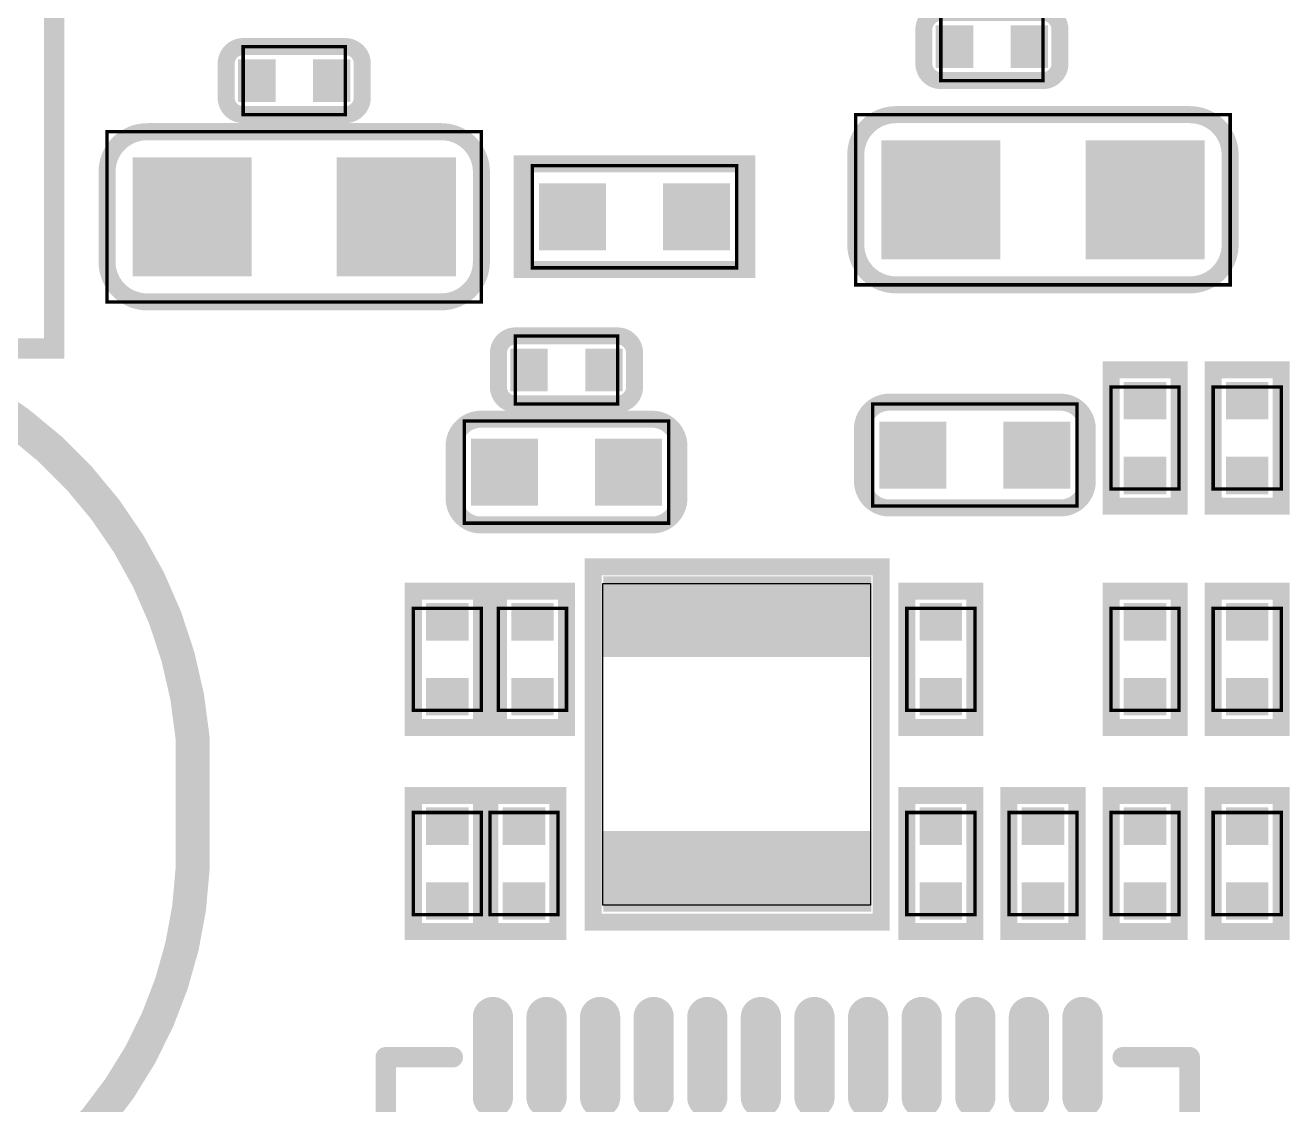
# Model space of a CAD drawing. Extents: x 60 to 160, y 44 to 135.
# Drawn here: x 131.09 to 140.53, y 89.26 to 97.31 of the extents above; entities that cross this region are included whole.
import ezdxf

# ---------------------------------------------------------------- set-up
doc = ezdxf.new("R2010")
doc.units = 0
doc.linetypes.add('KEEPOUT_00001000$0', pattern=[2, 1, 1])
for name, color, linetype in [('DRIL_PLTE_THRU_01', 3, 'CONTINUOUS'), ('DRIL_PLTE_THRU_02', 253, 'CONTINUOUS'), ('DRIL_PLTE_THRU_03', 4, 'CONTINUOUS'), ('DRIL_PLTE_THRU_04', 253, 'CONTINUOUS'), ('DRIL_PLTE_THRU_05', 210, 'CONTINUOUS'), ('DRIL_PLTE_THRU_06', 253, 'CONTINUOUS'), ('DRIL_PLTE_THRU_07', 57, 'CONTINUOUS'), ('DRIL_PLTE_THRU_08', 231, 'CONTINUOUS'), ('DRIL_PLTE_THRU_09', 253, 'CONTINUOUS'), ('DRIL_PLTE_THRU_10', 112, 'CONTINUOUS'), ('DRIL_PLTE_THRU_11', 216, 'CONTINUOUS'), ('DRIL_PLTE_THRU_12', 5, 'CONTINUOUS'), ('KEEPOUT_01', 43, 'CONTINUOUS'), ('PADS_BOT', 5, 'CONTINUOUS'), ('PADS_INNER', 3, 'CONTINUOUS'), ('PADS_TOP', 3, 'CONTINUOUS'), ('PADS_XR_121', 43, 'CONTINUOUS'), ('PADS_XR_123', 4, 'CONTINUOUS'), ('PART_TOP_2DLINE_01', 255, 'CONTINUOUS'), ('PART_TOP_2DLINE_116', 255, 'CONTINUOUS'), ('PART_TOP_2DLINE_117', 255, 'CONTINUOUS'), ('PART_TOP_2DLINE_118', 255, 'CONTINUOUS'), ('PART_TOP_2DLINE_119', 255, 'CONTINUOUS'), ('PART_TOP_2DLINE_120', 255, 'CONTINUOUS'), ('PART_TOP_2DLINE_126', 255, 'CONTINUOUS')]:
    doc.layers.add(name, color=color, linetype=linetype)

# ---------------------------------------------------------------- blocks, each defined once
blk = doc.blocks.new('SMOOTH_0$127')
at = {"const_width": 0.0635}
blk.add_lwpolyline([(-0.03175, 0, 1), (0.03175, 0, 1)], format="xyb", close=True, dxfattribs=at)
blk = doc.blocks.new('SMOOTH_0$0254')
at = {"const_width": 0.0127}
blk.add_lwpolyline([(-0.00635, 0, 1), (0.00635, 0, 1)], format="xyb", close=True, dxfattribs=at)
blk = doc.blocks.new('PART_BODY_TOP_2')
at = {"layer": 'PART_TOP_2DLINE_01', "const_width": 0.127}
blk.add_lwpolyline([(-0.508, -0.127, 0.414214), (-0.381, -0.254), (0.381, -0.254, 0.414214), (0.508, -0.127), (0.508, 0.127, 0.414214), (0.381, 0.254), (-0.381, 0.254, 0.414214), (-0.508, 0.127)], format="xyb", close=True, dxfattribs=at)
at = {"layer": 'PART_TOP_2DLINE_116', "const_width": 0.0254}
blk.add_lwpolyline([(-0.381, 0.254), (-0.381, -0.254), (0.381, -0.254), (0.381, 0.254)], close=True, dxfattribs=at)
at = {"layer": 'PART_TOP_2DLINE_117', "const_width": 0.0254}
blk.add_lwpolyline([(-0.381, 0.254), (-0.381, -0.254), (0.381, -0.254), (0.381, 0.254)], close=True, dxfattribs=at)
at = {"layer": 'PART_TOP_2DLINE_01'}
for p in [(-0.508, -0.127), (-0.381, -0.254)]:
    blk.add_blockref('SMOOTH_0$127', p, dxfattribs=at)
at = {"layer": 'PART_TOP_2DLINE_116'}
for p in [(-0.381, 0.254), (0.381, 0.254), (-0.381, -0.254), (0.381, -0.254)]:
    blk.add_blockref('SMOOTH_0$0254', p, dxfattribs=at)
at = {"layer": 'PART_TOP_2DLINE_117'}
for p in [(-0.381, 0.254), (0.381, 0.254), (-0.381, -0.254), (0.381, -0.254)]:
    blk.add_blockref('SMOOTH_0$0254', p, dxfattribs=at)
blk = doc.blocks.new('DRIL_HOLE_0')
blk.add_lwpolyline([(0, 0, 1), (0, 0, 1)], format="xyb", close=True)
blk = doc.blocks.new('PAD_0')
blk.add_lwpolyline([(0, 0, 1), (0, 0, 1)], format="xyb", close=True)
blk = doc.blocks.new('PAD_3')
at = {"const_width": 0.2794}
blk.add_lwpolyline([(-0.15875, 0), (0.15875, 0)], dxfattribs=at)
blk = doc.blocks.new('STK_TOP_90')
at = {"layer": 'DRIL_PLTE_THRU_01'}
blk.add_blockref('DRIL_HOLE_0', (0, 0), dxfattribs=at)
at = {"layer": 'DRIL_PLTE_THRU_02'}
blk.add_blockref('DRIL_HOLE_0', (0, 0), dxfattribs=at)
at = {"layer": 'DRIL_PLTE_THRU_03'}
blk.add_blockref('DRIL_HOLE_0', (0, 0), dxfattribs=at)
at = {"layer": 'DRIL_PLTE_THRU_04'}
blk.add_blockref('DRIL_HOLE_0', (0, 0), dxfattribs=at)
at = {"layer": 'DRIL_PLTE_THRU_05'}
blk.add_blockref('DRIL_HOLE_0', (0, 0), dxfattribs=at)
at = {"layer": 'DRIL_PLTE_THRU_06'}
blk.add_blockref('DRIL_HOLE_0', (0, 0), dxfattribs=at)
at = {"layer": 'DRIL_PLTE_THRU_07'}
blk.add_blockref('DRIL_HOLE_0', (0, 0), dxfattribs=at)
at = {"layer": 'DRIL_PLTE_THRU_08'}
blk.add_blockref('DRIL_HOLE_0', (0, 0), dxfattribs=at)
at = {"layer": 'DRIL_PLTE_THRU_09'}
blk.add_blockref('DRIL_HOLE_0', (0, 0), dxfattribs=at)
at = {"layer": 'DRIL_PLTE_THRU_10'}
blk.add_blockref('DRIL_HOLE_0', (0, 0), dxfattribs=at)
at = {"layer": 'DRIL_PLTE_THRU_11'}
blk.add_blockref('DRIL_HOLE_0', (0, 0), dxfattribs=at)
at = {"layer": 'DRIL_PLTE_THRU_12'}
blk.add_blockref('DRIL_HOLE_0', (0, 0), dxfattribs=at)
at = {"layer": 'PADS_BOT'}
blk.add_blockref('PAD_0', (0, 0), dxfattribs=at)
at = {"layer": 'PADS_INNER'}
blk.add_blockref('PAD_0', (0, 0), dxfattribs=at)
at = {"layer": 'PADS_TOP', "rotation": 90}
blk.add_blockref('PAD_3', (0, 0), dxfattribs=at)
blk = doc.blocks.new('SYM_TOP_5')
for name, p in [('PART_BODY_TOP_2', (0, 0)), ('STK_TOP_90', (-0.2794, 0)), ('STK_TOP_90', (0.2794, 0))]:
    blk.add_blockref(name, p)
blk = doc.blocks.new('PART_TOP_214')
blk.add_blockref('SYM_TOP_5', (0, 0))
blk = doc.blocks.new('PART_TOP_215')
blk.add_blockref('SYM_TOP_5', (0, 0))
blk = doc.blocks.new('PART_BODY_TOP_36')
at = {"layer": 'PART_TOP_2DLINE_01', "const_width": 0.127}
blk.add_lwpolyline([(-0.508, 0.254), (0.508, 0.254), (0.508, -0.254), (-0.508, -0.254)], close=True, dxfattribs=at)
at = {"layer": 'PART_TOP_2DLINE_118', "const_width": 0.0254}
blk.add_lwpolyline([(-0.381, 0.254), (0.381, 0.254), (0.381, -0.254), (-0.381, -0.254)], close=True, dxfattribs=at)
at = {"layer": 'PART_TOP_2DLINE_119', "const_width": 0.0254}
blk.add_lwpolyline([(-0.381, 0.254), (0.381, 0.254), (0.381, -0.254), (-0.381, -0.254)], close=True, dxfattribs=at)
at = {"layer": 'PART_TOP_2DLINE_01'}
for p in [(-0.508, 0.254), (0.508, 0.254), (-0.508, -0.254), (0.508, -0.254)]:
    blk.add_blockref('SMOOTH_0$127', p, dxfattribs=at)
at = {"layer": 'PART_TOP_2DLINE_118'}
for p in [(-0.381, 0.254), (0.381, 0.254), (-0.381, -0.254), (0.381, -0.254)]:
    blk.add_blockref('SMOOTH_0$0254', p, dxfattribs=at)
at = {"layer": 'PART_TOP_2DLINE_119'}
for p in [(-0.381, 0.254), (0.381, 0.254), (-0.381, -0.254), (0.381, -0.254)]:
    blk.add_blockref('SMOOTH_0$0254', p, dxfattribs=at)
blk = doc.blocks.new('SYM_TOP_39')
for name, p in [('PART_BODY_TOP_36', (0, 0)), ('STK_TOP_90', (-0.2794, 0)), ('STK_TOP_90', (0.2794, 0))]:
    blk.add_blockref(name, p)
blk = doc.blocks.new('PART_TOP_476')
blk.add_blockref('SYM_TOP_39', (0, 0))
blk = doc.blocks.new('PART_TOP_481')
blk.add_blockref('SYM_TOP_39', (0, 0))
blk = doc.blocks.new('PART_TOP_482')
blk.add_blockref('SYM_TOP_39', (0, 0))
blk = doc.blocks.new('PART_TOP_483')
blk.add_blockref('SYM_TOP_39', (0, 0))
blk = doc.blocks.new('PART_TOP_487')
blk.add_blockref('SYM_TOP_39', (0, 0))
blk = doc.blocks.new('SMOOTH_0$1524')
at = {"const_width": 0.0762}
blk.add_lwpolyline([(-0.0381, 0, 1), (0.0381, 0, 1)], format="xyb", close=True, dxfattribs=at)
blk = doc.blocks.new('PART_BODY_TOP_60')
at = {"layer": 'PART_TOP_2DLINE_120', "const_width": 0.1524}
blk.add_lwpolyline([(-10.5499, -8.05), (-10.5499, 8.05), (10.5499, 8.05), (10.5499, -8.05)], close=True, dxfattribs=at)
at = {"layer": 'PART_TOP_2DLINE_120'}
blk.add_blockref('SMOOTH_0$1524', (10.5499, 8.05), dxfattribs=at)
blk = doc.blocks.new('SYM_TOP_63')
blk.add_blockref('PART_BODY_TOP_60', (0, 0))
blk = doc.blocks.new('PART_TOP_693')
blk.add_blockref('SYM_TOP_63', (0, 0))
blk = doc.blocks.new('PART_BODY_TOP_6')
at = {"layer": 'PART_TOP_2DLINE_01', "const_width": 0.127}
blk.add_lwpolyline([(1.397, 0.335, 0.414214), (1.097, 0.635), (-1.097, 0.635, 0.414214), (-1.397, 0.335), (-1.397, -0.335, 0.414214), (-1.097, -0.635), (1.097, -0.635, 0.414214), (1.397, -0.335)], format="xyb", close=True, dxfattribs=at)
at = {"layer": 'PART_TOP_2DLINE_118', "const_width": 0.0254}
blk.add_lwpolyline([(1.397, -0.635), (-1.397, -0.635), (-1.397, 0.635), (1.397, 0.635)], close=True, dxfattribs=at)
at = {"layer": 'PART_TOP_2DLINE_119', "const_width": 0.0254}
blk.add_lwpolyline([(1.397, -0.635), (-1.397, -0.635), (-1.397, 0.635), (1.397, 0.635)], close=True, dxfattribs=at)
at = {"layer": 'PART_TOP_2DLINE_01'}
for p in [(1.097, 0.635), (1.397, 0.335)]:
    blk.add_blockref('SMOOTH_0$127', p, dxfattribs=at)
at = {"layer": 'PART_TOP_2DLINE_118'}
for p in [(-1.397, 0.635), (1.397, 0.635), (-1.397, -0.635), (1.397, -0.635)]:
    blk.add_blockref('SMOOTH_0$0254', p, dxfattribs=at)
at = {"layer": 'PART_TOP_2DLINE_119'}
for p in [(-1.397, 0.635), (1.397, 0.635), (-1.397, -0.635), (1.397, -0.635)]:
    blk.add_blockref('SMOOTH_0$0254', p, dxfattribs=at)
blk = doc.blocks.new('PAD_2')
at = {"const_width": 0.889}
blk.add_lwpolyline([(-0.4445, 0), (0.4445, 0)], dxfattribs=at)
blk = doc.blocks.new('STK_TOP_94')
at = {"layer": 'DRIL_PLTE_THRU_01'}
blk.add_blockref('DRIL_HOLE_0', (0, 0), dxfattribs=at)
at = {"layer": 'DRIL_PLTE_THRU_02'}
blk.add_blockref('DRIL_HOLE_0', (0, 0), dxfattribs=at)
at = {"layer": 'DRIL_PLTE_THRU_03'}
blk.add_blockref('DRIL_HOLE_0', (0, 0), dxfattribs=at)
at = {"layer": 'DRIL_PLTE_THRU_04'}
blk.add_blockref('DRIL_HOLE_0', (0, 0), dxfattribs=at)
at = {"layer": 'DRIL_PLTE_THRU_05'}
blk.add_blockref('DRIL_HOLE_0', (0, 0), dxfattribs=at)
at = {"layer": 'DRIL_PLTE_THRU_06'}
blk.add_blockref('DRIL_HOLE_0', (0, 0), dxfattribs=at)
at = {"layer": 'DRIL_PLTE_THRU_07'}
blk.add_blockref('DRIL_HOLE_0', (0, 0), dxfattribs=at)
at = {"layer": 'DRIL_PLTE_THRU_08'}
blk.add_blockref('DRIL_HOLE_0', (0, 0), dxfattribs=at)
at = {"layer": 'DRIL_PLTE_THRU_09'}
blk.add_blockref('DRIL_HOLE_0', (0, 0), dxfattribs=at)
at = {"layer": 'DRIL_PLTE_THRU_10'}
blk.add_blockref('DRIL_HOLE_0', (0, 0), dxfattribs=at)
at = {"layer": 'DRIL_PLTE_THRU_11'}
blk.add_blockref('DRIL_HOLE_0', (0, 0), dxfattribs=at)
at = {"layer": 'DRIL_PLTE_THRU_12'}
blk.add_blockref('DRIL_HOLE_0', (0, 0), dxfattribs=at)
at = {"layer": 'PADS_BOT'}
blk.add_blockref('PAD_0', (0, 0), dxfattribs=at)
at = {"layer": 'PADS_INNER'}
blk.add_blockref('PAD_0', (0, 0), dxfattribs=at)
at = {"layer": 'PADS_TOP', "rotation": 90}
blk.add_blockref('PAD_2', (0, 0), dxfattribs=at)
blk = doc.blocks.new('SYM_TOP_9')
for name, p in [('STK_TOP_94', (-0.762, 0)), ('STK_TOP_94', (0.762, 0)), ('PART_BODY_TOP_6', (0, 0))]:
    blk.add_blockref(name, p)
blk = doc.blocks.new('PART_TOP_714')
blk.add_blockref('SYM_TOP_9', (0, 0))
blk = doc.blocks.new('PART_TOP_715')
blk.add_blockref('SYM_TOP_9', (0, 0))
blk = doc.blocks.new('PART_TOP_757')
blk.add_blockref('SYM_TOP_39', (0, 0))
blk = doc.blocks.new('PART_TOP_758')
blk.add_blockref('SYM_TOP_39', (0, 0))
blk = doc.blocks.new('PART_TOP_759')
blk.add_blockref('SYM_TOP_39', (0, 0))
blk = doc.blocks.new('PART_BODY_TOP_38')
at = {"layer": 'PART_TOP_2DLINE_01', "const_width": 0.127}
blk.add_lwpolyline([(-0.838962, -0.394462), (-0.838962, 0.394462), (0.838962, 0.394462), (0.838962, -0.394462)], close=True, dxfattribs=at)
at = {"layer": 'PART_TOP_2DLINE_116', "const_width": 0.0254}
blk.add_lwpolyline([(0.762, -0.381), (0.762, 0.381), (-0.762, 0.381), (-0.762, -0.381)], close=True, dxfattribs=at)
at = {"layer": 'PART_TOP_2DLINE_117', "const_width": 0.0254}
blk.add_lwpolyline([(0.762, -0.381), (0.762, 0.381), (-0.762, 0.381), (-0.762, -0.381)], close=True, dxfattribs=at)
at = {"layer": 'PART_TOP_2DLINE_01'}
for p in [(-0.838962, 0.394462), (0.838962, 0.394462), (-0.838962, -0.394462), (0.838962, -0.394462)]:
    blk.add_blockref('SMOOTH_0$127', p, dxfattribs=at)
at = {"layer": 'PART_TOP_2DLINE_116'}
for p in [(-0.762, 0.381), (0.762, 0.381), (-0.762, -0.381), (0.762, -0.381)]:
    blk.add_blockref('SMOOTH_0$0254', p, dxfattribs=at)
at = {"layer": 'PART_TOP_2DLINE_117'}
for p in [(-0.762, 0.381), (0.762, 0.381), (-0.762, -0.381), (0.762, -0.381)]:
    blk.add_blockref('SMOOTH_0$0254', p, dxfattribs=at)
blk = doc.blocks.new('PAD_9')
at = {"const_width": 0.5001}
blk.add_lwpolyline([(-0.2501, 0), (0.2501, 0)], dxfattribs=at)
blk = doc.blocks.new('STK_TOP_106')
at = {"layer": 'DRIL_PLTE_THRU_01'}
blk.add_blockref('DRIL_HOLE_0', (0, 0), dxfattribs=at)
at = {"layer": 'DRIL_PLTE_THRU_02'}
blk.add_blockref('DRIL_HOLE_0', (0, 0), dxfattribs=at)
at = {"layer": 'DRIL_PLTE_THRU_03'}
blk.add_blockref('DRIL_HOLE_0', (0, 0), dxfattribs=at)
at = {"layer": 'DRIL_PLTE_THRU_04'}
blk.add_blockref('DRIL_HOLE_0', (0, 0), dxfattribs=at)
at = {"layer": 'DRIL_PLTE_THRU_05'}
blk.add_blockref('DRIL_HOLE_0', (0, 0), dxfattribs=at)
at = {"layer": 'DRIL_PLTE_THRU_06'}
blk.add_blockref('DRIL_HOLE_0', (0, 0), dxfattribs=at)
at = {"layer": 'DRIL_PLTE_THRU_07'}
blk.add_blockref('DRIL_HOLE_0', (0, 0), dxfattribs=at)
at = {"layer": 'DRIL_PLTE_THRU_08'}
blk.add_blockref('DRIL_HOLE_0', (0, 0), dxfattribs=at)
at = {"layer": 'DRIL_PLTE_THRU_09'}
blk.add_blockref('DRIL_HOLE_0', (0, 0), dxfattribs=at)
at = {"layer": 'DRIL_PLTE_THRU_10'}
blk.add_blockref('DRIL_HOLE_0', (0, 0), dxfattribs=at)
at = {"layer": 'DRIL_PLTE_THRU_11'}
blk.add_blockref('DRIL_HOLE_0', (0, 0), dxfattribs=at)
at = {"layer": 'DRIL_PLTE_THRU_12'}
blk.add_blockref('DRIL_HOLE_0', (0, 0), dxfattribs=at)
at = {"layer": 'PADS_BOT'}
blk.add_blockref('PAD_0', (0, 0), dxfattribs=at)
at = {"layer": 'PADS_INNER'}
blk.add_blockref('PAD_0', (0, 0), dxfattribs=at)
at = {"layer": 'PADS_TOP'}
blk.add_blockref('PAD_9', (0, 0), dxfattribs=at)
blk = doc.blocks.new('SYM_TOP_41')
for name, p in [('PART_BODY_TOP_38', (0, 0)), ('STK_TOP_106', (-0.4625, 0)), ('STK_TOP_106', (0.4625, 0))]:
    blk.add_blockref(name, p)
blk = doc.blocks.new('PART_TOP_764')
blk.add_blockref('SYM_TOP_41', (0, 0))
blk = doc.blocks.new('SMOOTH_0$254')
at = {"const_width": 0.127}
blk.add_lwpolyline([(-0.0635, 0, 1), (0.0635, 0, 1)], format="xyb", close=True, dxfattribs=at)
blk = doc.blocks.new('PART_BODY_TOP_42357')
at = {"layer": 'PART_TOP_2DLINE_01', "const_width": 0.254}
blk.add_lwpolyline([(29.05, -10.69, -0.388879), (26.05, -13.69), (20.01, -13.69), (20.01, -6.71), (26.05, -6.71, -0.365453), (29.05, -9.71)], format="xyb", close=True, dxfattribs=at)
at = {"layer": 'PART_TOP_2DLINE_01'}
for p in [(29.05, -9.71), (29.05, -10.69)]:
    blk.add_blockref('SMOOTH_0$254', p, dxfattribs=at)
blk = doc.blocks.new('SYM_TOP_77')
blk.add_blockref('PART_BODY_TOP_42357', (0, 0))
blk = doc.blocks.new('PART_TOP_830')
blk.add_blockref('SYM_TOP_77', (0, 0))
blk = doc.blocks.new('PART_BODY_TOP_42386')
at = {"layer": 'KEEPOUT_01', "linetype": 'KEEPOUT_00001000$0'}
blk.add_lwpolyline([(-1.2, 1), (1.2, 1), (1.2, -1), (-1.2, -1)], close=True, dxfattribs=at)
at = {"layer": 'PART_TOP_2DLINE_01', "const_width": 0.127}
blk.add_lwpolyline([(-1.326, 1.079), (1.326, 1.079), (1.326, -1.071), (-1.326, -1.071)], close=True, dxfattribs=at)
at = {"layer": 'PART_TOP_2DLINE_01'}
for p in [(-1.326, 1.079), (1.326, 1.079), (-1.326, -1.071), (1.326, -1.071)]:
    blk.add_blockref('SMOOTH_0$127', p, dxfattribs=at)
blk = doc.blocks.new('PAD_101')
at = {"const_width": 0.6}
blk.add_lwpolyline([(-1, 0), (1, 0)], dxfattribs=at)
blk = doc.blocks.new('STK_TOP_281')
at = {"layer": 'DRIL_PLTE_THRU_01'}
blk.add_blockref('DRIL_HOLE_0', (0, 0), dxfattribs=at)
at = {"layer": 'DRIL_PLTE_THRU_02'}
blk.add_blockref('DRIL_HOLE_0', (0, 0), dxfattribs=at)
at = {"layer": 'DRIL_PLTE_THRU_03'}
blk.add_blockref('DRIL_HOLE_0', (0, 0), dxfattribs=at)
at = {"layer": 'DRIL_PLTE_THRU_04'}
blk.add_blockref('DRIL_HOLE_0', (0, 0), dxfattribs=at)
at = {"layer": 'DRIL_PLTE_THRU_05'}
blk.add_blockref('DRIL_HOLE_0', (0, 0), dxfattribs=at)
at = {"layer": 'DRIL_PLTE_THRU_06'}
blk.add_blockref('DRIL_HOLE_0', (0, 0), dxfattribs=at)
at = {"layer": 'DRIL_PLTE_THRU_07'}
blk.add_blockref('DRIL_HOLE_0', (0, 0), dxfattribs=at)
at = {"layer": 'DRIL_PLTE_THRU_08'}
blk.add_blockref('DRIL_HOLE_0', (0, 0), dxfattribs=at)
at = {"layer": 'DRIL_PLTE_THRU_09'}
blk.add_blockref('DRIL_HOLE_0', (0, 0), dxfattribs=at)
at = {"layer": 'DRIL_PLTE_THRU_10'}
blk.add_blockref('DRIL_HOLE_0', (0, 0), dxfattribs=at)
at = {"layer": 'DRIL_PLTE_THRU_11'}
blk.add_blockref('DRIL_HOLE_0', (0, 0), dxfattribs=at)
at = {"layer": 'DRIL_PLTE_THRU_12'}
blk.add_blockref('DRIL_HOLE_0', (0, 0), dxfattribs=at)
at = {"layer": 'PADS_BOT'}
blk.add_blockref('PAD_0', (0, 0), dxfattribs=at)
at = {"layer": 'PADS_INNER'}
blk.add_blockref('PAD_0', (0, 0), dxfattribs=at)
at = {"layer": 'PADS_TOP', "rotation": 90}
blk.add_blockref('PAD_101', (0, 0), dxfattribs=at)
blk = doc.blocks.new('SYM_TOP_78')
for name, p in [('STK_TOP_281', (-0.953, 0.006)), ('STK_TOP_281', (0.947, 0.006)), ('PART_BODY_TOP_42386', (0, 0))]:
    blk.add_blockref(name, p)
blk = doc.blocks.new('PART_TOP_832')
blk.add_blockref('SYM_TOP_78', (0, 0))
blk = doc.blocks.new('PART_TOP_834')
blk.add_blockref('SYM_TOP_5', (0, 0))
blk = doc.blocks.new('PART_BODY_TOP_4')
at = {"layer": 'PART_TOP_2DLINE_01', "const_width": 0.127}
blk.add_lwpolyline([(-0.839, -0.1946, 0.414214), (-0.6391, -0.3945), (0.6391, -0.3945, 0.414214), (0.839, -0.1946), (0.839, 0.1946, 0.414214), (0.6391, 0.3945), (-0.6391, 0.3945, 0.414214), (-0.839, 0.1946)], format="xyb", close=True, dxfattribs=at)
at = {"layer": 'PART_TOP_2DLINE_116', "const_width": 0.0254}
blk.add_lwpolyline([(0.762, 0.381), (-0.762, 0.381), (-0.762, -0.381), (0.762, -0.381)], close=True, dxfattribs=at)
at = {"layer": 'PART_TOP_2DLINE_117', "const_width": 0.0254}
blk.add_lwpolyline([(0.762, 0.381), (-0.762, 0.381), (-0.762, -0.381), (0.762, -0.381)], close=True, dxfattribs=at)
at = {"layer": 'PART_TOP_2DLINE_01'}
for p in [(-0.839, -0.1946), (-0.6391, -0.3945)]:
    blk.add_blockref('SMOOTH_0$127', p, dxfattribs=at)
at = {"layer": 'PART_TOP_2DLINE_116'}
for p in [(-0.762, 0.381), (0.762, 0.381), (-0.762, -0.381), (0.762, -0.381)]:
    blk.add_blockref('SMOOTH_0$0254', p, dxfattribs=at)
at = {"layer": 'PART_TOP_2DLINE_117'}
for p in [(-0.762, 0.381), (0.762, 0.381), (-0.762, -0.381), (0.762, -0.381)]:
    blk.add_blockref('SMOOTH_0$0254', p, dxfattribs=at)
blk = doc.blocks.new('PAD_1')
at = {"const_width": 0.5001}
blk.add_lwpolyline([(-0.2501, 0), (0.2501, 0)], dxfattribs=at)
blk = doc.blocks.new('STK_TOP_92')
at = {"layer": 'DRIL_PLTE_THRU_01'}
blk.add_blockref('DRIL_HOLE_0', (0, 0), dxfattribs=at)
at = {"layer": 'DRIL_PLTE_THRU_02'}
blk.add_blockref('DRIL_HOLE_0', (0, 0), dxfattribs=at)
at = {"layer": 'DRIL_PLTE_THRU_03'}
blk.add_blockref('DRIL_HOLE_0', (0, 0), dxfattribs=at)
at = {"layer": 'DRIL_PLTE_THRU_04'}
blk.add_blockref('DRIL_HOLE_0', (0, 0), dxfattribs=at)
at = {"layer": 'DRIL_PLTE_THRU_05'}
blk.add_blockref('DRIL_HOLE_0', (0, 0), dxfattribs=at)
at = {"layer": 'DRIL_PLTE_THRU_06'}
blk.add_blockref('DRIL_HOLE_0', (0, 0), dxfattribs=at)
at = {"layer": 'DRIL_PLTE_THRU_07'}
blk.add_blockref('DRIL_HOLE_0', (0, 0), dxfattribs=at)
at = {"layer": 'DRIL_PLTE_THRU_08'}
blk.add_blockref('DRIL_HOLE_0', (0, 0), dxfattribs=at)
at = {"layer": 'DRIL_PLTE_THRU_09'}
blk.add_blockref('DRIL_HOLE_0', (0, 0), dxfattribs=at)
at = {"layer": 'DRIL_PLTE_THRU_10'}
blk.add_blockref('DRIL_HOLE_0', (0, 0), dxfattribs=at)
at = {"layer": 'DRIL_PLTE_THRU_11'}
blk.add_blockref('DRIL_HOLE_0', (0, 0), dxfattribs=at)
at = {"layer": 'DRIL_PLTE_THRU_12'}
blk.add_blockref('DRIL_HOLE_0', (0, 0), dxfattribs=at)
at = {"layer": 'PADS_BOT'}
blk.add_blockref('PAD_0', (0, 0), dxfattribs=at)
at = {"layer": 'PADS_INNER'}
blk.add_blockref('PAD_0', (0, 0), dxfattribs=at)
at = {"layer": 'PADS_TOP', "rotation": 90}
blk.add_blockref('PAD_1', (0, 0), dxfattribs=at)
blk = doc.blocks.new('SYM_TOP_7')
for name, p in [('STK_TOP_92', (-0.4625, 0)), ('STK_TOP_92', (0.4625, 0)), ('PART_BODY_TOP_4', (0, 0))]:
    blk.add_blockref(name, p)
blk = doc.blocks.new('PART_TOP_844')
blk.add_blockref('SYM_TOP_7', (0, 0))
blk = doc.blocks.new('PART_TOP_845')
blk.add_blockref('SYM_TOP_7', (0, 0))
blk = doc.blocks.new('SMOOTH_0$3')
at = {"const_width": 0.15}
blk.add_lwpolyline([(-0.075, 0, 1), (0.075, 0, 1)], format="xyb", close=True, dxfattribs=at)
blk = doc.blocks.new('PART_BODY_TOP_42387')
at = {"layer": 'PART_TOP_2DLINE_01', "const_width": 0.1524}
for points in [[(-4.53, 0.978), (-3.53, 0.978)], [(3.721, 0.562), (4.721, 0.562)], [(-4.09, -0.986), (-3.59, -0.986)], [(3.721, -1.441), (4.221, -1.441)]]:
    blk.add_lwpolyline(points, dxfattribs=at)
at = {"layer": 'PART_TOP_2DLINE_126'}
for points, const_width in [([(-3, 3), (-3, 2.5)], 0.1524), ([(-2.5, 3), (-3, 3)], 0.1524), ([(2.5, 3), (3, 3)], 0.1524), ([(3, 3), (3, 2.5)], 0.1524), ([(-3, -2.5), (-2.5, -3), (-2.521, -2.982)], 0.1524), ([(-3, -3), (-3, -2.5)], 0.1524), ([(3, -3), (3, -2.5)], 0.1524), ([(-2.5, -3), (-3, -3)], 0.1524), ([(2.5, -3), (3, -3)], 0.1524), ([(-2.171, -3.692), (-2.471, -4.192), (-1.871, -4.192), (-2.171, -3.692), (-2.171, -4.192)], 0.3), ([(-0.571, -3.592), (-0.571, -4.092)], 0.1524)]:
    blk.add_lwpolyline(points, dxfattribs=dict(at, const_width=const_width))
at = {"layer": 'PART_TOP_2DLINE_01'}
for p in [(-4.53, 0.978), (-3.53, 0.978), (3.721, 0.562), (4.721, 0.562), (-4.09, -0.986), (-3.59, -0.986), (3.721, -1.441), (4.221, -1.441)]:
    blk.add_blockref('SMOOTH_0$1524', p, dxfattribs=at)
at = {"layer": 'PART_TOP_2DLINE_126'}
for name, p in [('SMOOTH_0$1524', (-3, 3)), ('SMOOTH_0$1524', (-3, 3)), ('SMOOTH_0$1524', (-2.5, 3)), ('SMOOTH_0$1524', (2.5, 3)), ('SMOOTH_0$1524', (3, 3)), ('SMOOTH_0$1524', (3, 3)), ('SMOOTH_0$1524', (-3, 2.5)), ('SMOOTH_0$1524', (3, 2.5)), ('SMOOTH_0$1524', (-3, -2.5)), ('SMOOTH_0$1524', (-3, -2.5)), ('SMOOTH_0$1524', (3, -2.5)), ('SMOOTH_0$1524', (-3, -3)), ('SMOOTH_0$1524', (-3, -3)), ('SMOOTH_0$1524', (-2.521, -2.982)), ('SMOOTH_0$1524', (-2.5, -3)), ('SMOOTH_0$1524', (-2.5, -3)), ('SMOOTH_0$1524', (2.5, -3)), ('SMOOTH_0$1524', (3, -3)), ('SMOOTH_0$1524', (3, -3)), ('SMOOTH_0$3', (-2.171, -3.692)), ('SMOOTH_0$3', (-2.171, -3.692)), ('SMOOTH_0$1524', (-0.571, -3.592)), ('SMOOTH_0$3', (-2.471, -4.192)), ('SMOOTH_0$3', (-2.171, -4.192)), ('SMOOTH_0$3', (-1.871, -4.192)), ('SMOOTH_0$1524', (-0.571, -4.092))]:
    blk.add_blockref(name, p, dxfattribs=at)
blk = doc.blocks.new('PAD_102')
at = {"const_width": 0.15}
blk.add_lwpolyline([(-0.3, -0.075), (0.3, -0.075, 1), (0.3, 0.075), (-0.3, 0.075, 1)], format="xyb", close=True, dxfattribs=at)
blk = doc.blocks.new('PAD_103')
at = {"const_width": 0.1}
blk.add_lwpolyline([(-0.3, -0.05), (0.3, -0.05, 1), (0.3, 0.05), (-0.3, 0.05, 1)], format="xyb", close=True, dxfattribs=at)
blk = doc.blocks.new('STK_TOP_283')
at = {"layer": 'DRIL_PLTE_THRU_01'}
blk.add_blockref('DRIL_HOLE_0', (0, 0), dxfattribs=at)
at = {"layer": 'DRIL_PLTE_THRU_02'}
blk.add_blockref('DRIL_HOLE_0', (0, 0), dxfattribs=at)
at = {"layer": 'DRIL_PLTE_THRU_03'}
blk.add_blockref('DRIL_HOLE_0', (0, 0), dxfattribs=at)
at = {"layer": 'DRIL_PLTE_THRU_04'}
blk.add_blockref('DRIL_HOLE_0', (0, 0), dxfattribs=at)
at = {"layer": 'DRIL_PLTE_THRU_05'}
blk.add_blockref('DRIL_HOLE_0', (0, 0), dxfattribs=at)
at = {"layer": 'DRIL_PLTE_THRU_06'}
blk.add_blockref('DRIL_HOLE_0', (0, 0), dxfattribs=at)
at = {"layer": 'DRIL_PLTE_THRU_07'}
blk.add_blockref('DRIL_HOLE_0', (0, 0), dxfattribs=at)
at = {"layer": 'DRIL_PLTE_THRU_08'}
blk.add_blockref('DRIL_HOLE_0', (0, 0), dxfattribs=at)
at = {"layer": 'DRIL_PLTE_THRU_09'}
blk.add_blockref('DRIL_HOLE_0', (0, 0), dxfattribs=at)
at = {"layer": 'DRIL_PLTE_THRU_10'}
blk.add_blockref('DRIL_HOLE_0', (0, 0), dxfattribs=at)
at = {"layer": 'DRIL_PLTE_THRU_11'}
blk.add_blockref('DRIL_HOLE_0', (0, 0), dxfattribs=at)
at = {"layer": 'DRIL_PLTE_THRU_12'}
blk.add_blockref('DRIL_HOLE_0', (0, 0), dxfattribs=at)
at = {"layer": 'PADS_BOT'}
blk.add_blockref('PAD_0', (0, 0), dxfattribs=at)
at = {"layer": 'PADS_INNER'}
blk.add_blockref('PAD_0', (0, 0), dxfattribs=at)
at = {"layer": 'PADS_TOP', "rotation": 90}
blk.add_blockref('PAD_103', (0, 0), dxfattribs=at)
at = {"layer": 'PADS_XR_121', "rotation": 90}
blk.add_blockref('PAD_102', (0, 0), dxfattribs=at)
at = {"layer": 'PADS_XR_123', "rotation": 90}
blk.add_blockref('PAD_103', (0, 0), dxfattribs=at)
blk = doc.blocks.new('STK_TOP_282')
at = {"layer": 'DRIL_PLTE_THRU_01'}
blk.add_blockref('DRIL_HOLE_0', (0, 0), dxfattribs=at)
at = {"layer": 'DRIL_PLTE_THRU_02'}
blk.add_blockref('DRIL_HOLE_0', (0, 0), dxfattribs=at)
at = {"layer": 'DRIL_PLTE_THRU_03'}
blk.add_blockref('DRIL_HOLE_0', (0, 0), dxfattribs=at)
at = {"layer": 'DRIL_PLTE_THRU_04'}
blk.add_blockref('DRIL_HOLE_0', (0, 0), dxfattribs=at)
at = {"layer": 'DRIL_PLTE_THRU_05'}
blk.add_blockref('DRIL_HOLE_0', (0, 0), dxfattribs=at)
at = {"layer": 'DRIL_PLTE_THRU_06'}
blk.add_blockref('DRIL_HOLE_0', (0, 0), dxfattribs=at)
at = {"layer": 'DRIL_PLTE_THRU_07'}
blk.add_blockref('DRIL_HOLE_0', (0, 0), dxfattribs=at)
at = {"layer": 'DRIL_PLTE_THRU_08'}
blk.add_blockref('DRIL_HOLE_0', (0, 0), dxfattribs=at)
at = {"layer": 'DRIL_PLTE_THRU_09'}
blk.add_blockref('DRIL_HOLE_0', (0, 0), dxfattribs=at)
at = {"layer": 'DRIL_PLTE_THRU_10'}
blk.add_blockref('DRIL_HOLE_0', (0, 0), dxfattribs=at)
at = {"layer": 'DRIL_PLTE_THRU_11'}
blk.add_blockref('DRIL_HOLE_0', (0, 0), dxfattribs=at)
at = {"layer": 'DRIL_PLTE_THRU_12'}
blk.add_blockref('DRIL_HOLE_0', (0, 0), dxfattribs=at)
at = {"layer": 'PADS_BOT'}
blk.add_blockref('PAD_0', (0, 0), dxfattribs=at)
at = {"layer": 'PADS_INNER'}
blk.add_blockref('PAD_0', (0, 0), dxfattribs=at)
at = {"layer": 'PADS_TOP'}
blk.add_blockref('PAD_103', (0, 0), dxfattribs=at)
at = {"layer": 'PADS_XR_121'}
blk.add_blockref('PAD_102', (0, 0), dxfattribs=at)
at = {"layer": 'PADS_XR_123'}
blk.add_blockref('PAD_103', (0, 0), dxfattribs=at)
blk = doc.blocks.new('PAD_104')
at = {"const_width": 4.5}
blk.add_lwpolyline([(-2.25, 0), (2.25, 0)], dxfattribs=at)
blk = doc.blocks.new('PAD_105')
at = {"const_width": 4.4}
blk.add_lwpolyline([(-2.2, 0), (2.2, 0)], dxfattribs=at)
blk = doc.blocks.new('STK_TOP_284')
at = {"layer": 'DRIL_PLTE_THRU_01'}
blk.add_blockref('DRIL_HOLE_0', (0, 0), dxfattribs=at)
at = {"layer": 'DRIL_PLTE_THRU_02'}
blk.add_blockref('DRIL_HOLE_0', (0, 0), dxfattribs=at)
at = {"layer": 'DRIL_PLTE_THRU_03'}
blk.add_blockref('DRIL_HOLE_0', (0, 0), dxfattribs=at)
at = {"layer": 'DRIL_PLTE_THRU_04'}
blk.add_blockref('DRIL_HOLE_0', (0, 0), dxfattribs=at)
at = {"layer": 'DRIL_PLTE_THRU_05'}
blk.add_blockref('DRIL_HOLE_0', (0, 0), dxfattribs=at)
at = {"layer": 'DRIL_PLTE_THRU_06'}
blk.add_blockref('DRIL_HOLE_0', (0, 0), dxfattribs=at)
at = {"layer": 'DRIL_PLTE_THRU_07'}
blk.add_blockref('DRIL_HOLE_0', (0, 0), dxfattribs=at)
at = {"layer": 'DRIL_PLTE_THRU_08'}
blk.add_blockref('DRIL_HOLE_0', (0, 0), dxfattribs=at)
at = {"layer": 'DRIL_PLTE_THRU_09'}
blk.add_blockref('DRIL_HOLE_0', (0, 0), dxfattribs=at)
at = {"layer": 'DRIL_PLTE_THRU_10'}
blk.add_blockref('DRIL_HOLE_0', (0, 0), dxfattribs=at)
at = {"layer": 'DRIL_PLTE_THRU_11'}
blk.add_blockref('DRIL_HOLE_0', (0, 0), dxfattribs=at)
at = {"layer": 'DRIL_PLTE_THRU_12'}
blk.add_blockref('DRIL_HOLE_0', (0, 0), dxfattribs=at)
at = {"layer": 'PADS_BOT'}
blk.add_blockref('PAD_0', (0, 0), dxfattribs=at)
at = {"layer": 'PADS_INNER'}
blk.add_blockref('PAD_0', (0, 0), dxfattribs=at)
at = {"layer": 'PADS_TOP'}
blk.add_blockref('PAD_105', (0, 0), dxfattribs=at)
at = {"layer": 'PADS_XR_121'}
blk.add_blockref('PAD_104', (0, 0), dxfattribs=at)
at = {"layer": 'PADS_XR_123'}
blk.add_blockref('PAD_105', (0, 0), dxfattribs=at)
blk = doc.blocks.new('SYM_TOP_79')
for name, p in [('STK_TOP_283', (-2.2, 3)), ('STK_TOP_283', (-1.8, 3)), ('STK_TOP_283', (-1.4, 3)), ('STK_TOP_283', (-1, 3)), ('STK_TOP_283', (-0.6, 3)), ('STK_TOP_283', (-0.2, 3)), ('STK_TOP_283', (0.2, 3)), ('STK_TOP_283', (0.6, 3)), ('STK_TOP_283', (1, 3)), ('STK_TOP_283', (1.4, 3)), ('STK_TOP_283', (1.8, 3)), ('STK_TOP_283', (2.2, 3)), ('PART_BODY_TOP_42387', (0, 0)), ('STK_TOP_282', (-3, 2.2)), ('STK_TOP_282', (3, 2.2)), ('STK_TOP_284', (0, 0)), ('STK_TOP_282', (-3, 1.8)), ('STK_TOP_282', (3, 1.8)), ('STK_TOP_282', (-3, 1.4)), ('STK_TOP_282', (3, 1.4)), ('STK_TOP_282', (-3, 1)), ('STK_TOP_282', (3, 1)), ('STK_TOP_282', (-3, 0.6)), ('STK_TOP_282', (3, 0.6)), ('STK_TOP_282', (-3, 0.2)), ('STK_TOP_282', (3, 0.2)), ('STK_TOP_282', (-3, -0.2)), ('STK_TOP_282', (3, -0.2)), ('STK_TOP_282', (-3, -0.6)), ('STK_TOP_282', (3, -0.6)), ('STK_TOP_282', (-3, -1)), ('STK_TOP_282', (3, -1)), ('STK_TOP_282', (-3, -1.4)), ('STK_TOP_282', (3, -1.4)), ('STK_TOP_282', (-3, -1.8)), ('STK_TOP_282', (3, -1.8)), ('STK_TOP_282', (-3, -2.2)), ('STK_TOP_282', (3, -2.2)), ('STK_TOP_283', (-2.2, -3)), ('STK_TOP_283', (-1.8, -3)), ('STK_TOP_283', (-1.4, -3)), ('STK_TOP_283', (-1, -3)), ('STK_TOP_283', (-0.6, -3)), ('STK_TOP_283', (-0.2, -3)), ('STK_TOP_283', (0.2, -3)), ('STK_TOP_283', (0.6, -3)), ('STK_TOP_283', (1, -3)), ('STK_TOP_283', (1.4, -3)), ('STK_TOP_283', (1.8, -3)), ('STK_TOP_283', (2.2, -3))]:
    blk.add_blockref(name, p)
blk = doc.blocks.new('PART_TOP_848')
blk.add_blockref('SYM_TOP_79', (0, 0))
blk = doc.blocks.new('PART_TOP_850')
blk.add_blockref('SYM_TOP_39', (0, 0))
blk = doc.blocks.new('PART_TOP_853')
blk.add_blockref('SYM_TOP_39', (0, 0))
blk = doc.blocks.new('PART_TOP_854')
blk.add_blockref('SYM_TOP_39', (0, 0))
blk = doc.blocks.new('PART_TOP_865')
blk.add_blockref('SYM_TOP_39', (0, 0))
blk = doc.blocks.new('PART_TOP_866')
blk.add_blockref('SYM_TOP_39', (0, 0))

msp = doc.modelspace()

# ---------------------------------------------------------------- block references
for name, p in [('PART_TOP_830', (103.2875, 101.7071)), ('PART_TOP_215', (138.303, 97.155)), ('PART_TOP_715', (138.684, 96.012)), ('PART_TOP_764', (135.636, 95.885)), ('PART_TOP_834', (135.128, 94.742)), ('PART_TOP_845', (138.176, 94.107)), ('PART_TOP_844', (135.128, 93.98)), ('PART_TOP_848', (136.779, 86.614))]:
    msp.add_blockref(name, p)
for name, p, rotation in [('PART_TOP_693', (123.2535, 105.4517), 270), ('PART_TOP_214', (133.096, 96.901), 180), ('PART_TOP_714', (133.096, 95.885), 180), ('PART_TOP_759', (139.446, 94.234), 90), ('PART_TOP_866', (140.208, 94.234), 90), ('PART_TOP_832', (136.398, 91.948), 270), ('PART_TOP_757', (134.239, 92.583), 90), ('PART_TOP_476', (134.874, 92.583), 270), ('PART_TOP_850', (137.922, 92.583), 90), ('PART_TOP_481', (139.446, 92.583), 90), ('PART_TOP_487', (140.208, 92.583), 90), ('PART_TOP_758', (134.239, 91.059), 90), ('PART_TOP_483', (134.8105, 91.059), 90), ('PART_TOP_854', (137.922, 91.059), 90), ('PART_TOP_865', (138.684, 91.059), 90), ('PART_TOP_853', (139.446, 91.059), 90), ('PART_TOP_482', (140.208, 91.059), 90)]:
    msp.add_blockref(name, p, dxfattribs=dict(rotation=rotation))

doc.saveas('drawing.dxf')
